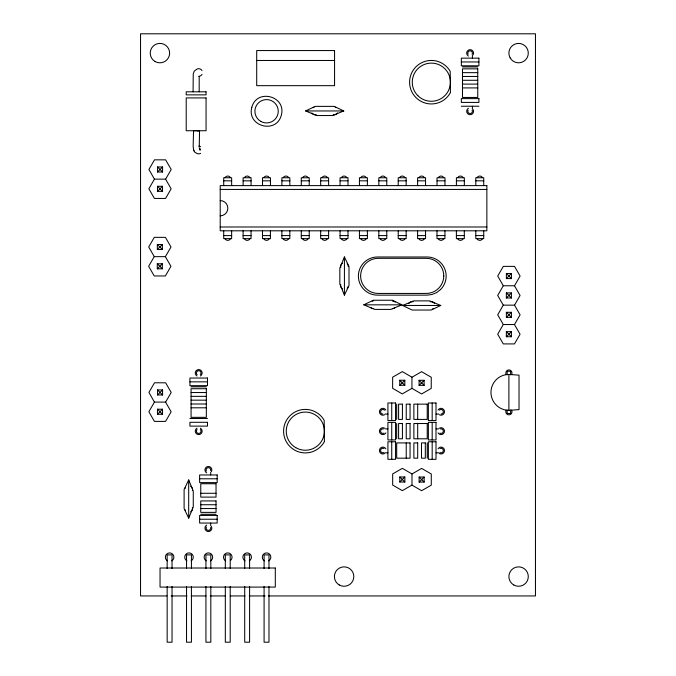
<?xml version="1.0" encoding="UTF-8"?>
<svg xmlns="http://www.w3.org/2000/svg" width="676" height="676" viewBox="0 0 676 676"><rect width="100%" height="100%" fill="white"/><g stroke="black" fill="none" stroke-linecap="round" stroke-linejoin="round"><path stroke-width="1.01" d="M411.938 388.379L411.946 377.208L402.305 371.623L392.646 377.183L392.629 388.32L402.271 393.905L411.929 388.345L421.579 393.964L431.237 388.404L431.254 377.267L421.613 371.682L411.954 377.233M193.539 130.662L193.159 146.227L193.598 150.004M199.259 146.236L199.555 130.789L197.223 130.696M188.689 518.12L193.268 507.051L193.268 491.021L188.689 479.952L184.109 489.5L184.109 508.572L188.689 518.12L188.689 479.952M344.422 256.956L339.842 268.026L339.842 284.055L344.422 295.116L349.002 285.576L349.002 266.505L344.422 256.956L344.422 295.116M154.441 179.14L148.855 188.781L154.415 198.44L165.561 198.457L171.146 188.815L165.586 179.157L154.441 179.14L148.914 169.473L154.5 159.832L165.645 159.849L171.205 169.507L165.62 179.148M165.417 256.66L154.238 256.652L148.652 266.293L154.213 275.952L165.358 275.969L170.944 266.327L165.383 256.669L171.003 247.019L165.443 237.36L154.297 237.344L148.712 246.985L154.272 256.643M154.441 402.093L148.855 411.735L154.415 421.393L165.561 421.41L171.146 411.769L165.586 402.11L154.441 402.093L148.914 392.426L154.5 382.785L165.645 382.802L171.205 392.46L165.62 402.102M503.274 305.138L514.52 305.155L520.072 295.471L514.487 285.771L503.299 285.754L497.688 295.437L503.274 305.138L497.713 314.822L503.299 324.522L514.487 324.539L520.072 334.24L514.461 343.923L503.274 343.907L497.688 334.206L503.299 324.522M514.487 285.771L520.097 276.087L514.52 266.386L503.324 266.369L497.713 276.053L503.299 285.754M514.487 324.539L520.097 314.855L514.52 305.155M404.806 380.242L399.769 385.286L399.769 380.242L404.806 380.242L404.806 385.286L399.769 385.286M424.114 380.301L419.078 385.337L419.078 380.301L424.114 380.301L424.114 385.337L419.078 385.337M399.803 482.013L404.848 476.977L404.848 482.013L399.803 482.013L399.803 476.977L404.848 476.977M419.12 482.072L424.156 477.036L424.156 482.072L419.12 482.072L419.12 477.036L424.156 477.036M157.542 172.008L162.578 166.972L162.578 172.008L157.542 172.008L157.542 166.972L162.578 166.972M157.483 191.316L162.519 186.28L162.519 191.316L157.483 191.316L157.483 186.28L162.519 186.28M162.375 244.484L157.339 249.52L157.339 244.484L162.375 244.484L162.375 249.52L157.339 249.52M162.316 263.792L157.28 268.828L157.28 263.792L162.316 263.792L162.316 268.828L157.28 268.828M157.542 394.961L162.578 389.925L162.578 394.961L157.542 394.961L157.542 389.925L162.578 389.925M157.483 414.27L162.519 409.233L162.519 414.27L157.483 414.27L157.483 409.233L162.519 409.233M506.375 278.596L511.436 273.535L511.436 278.596L506.375 278.596L506.375 273.535L511.436 273.535M506.349 297.981L511.411 292.919L511.411 297.981L506.349 297.981L506.349 292.919L511.411 292.919M506.375 317.365L511.436 312.304L511.436 317.365L506.375 317.365L506.375 312.304L511.436 312.304M506.349 336.749L511.411 331.688L511.411 336.749L506.349 336.749L506.349 331.688L511.411 331.688M411.988 473.969L421.647 468.409L431.296 473.994L431.28 485.14L421.621 490.7L411.98 485.115L411.98 473.935L402.338 468.35L392.68 473.91L392.671 485.055L402.313 490.641L411.971 485.081M305.611 110.957L315.16 106.377L334.231 106.377L343.78 110.957L332.71 115.537L316.681 115.537L305.611 110.957L343.78 110.957M363.772 304.825L373.321 300.245L392.393 300.245L401.941 304.825L390.872 309.405L374.842 309.405L363.772 304.825L401.941 304.825M440.76 305.459L431.212 310.039L412.14 310.039L402.6 305.459L413.661 300.879L429.691 300.879L440.76 305.459L402.6 305.459M196.31 69.552L194.206 71.141L193.243 74.005L193.082 91.809M199.555 130.789L193.446 130.679M508.893 410.324L519.024 409.614L519.024 375.155L508.893 374.445A17.939 17.939 0 0 0 490.962 392.384A17.939 17.939 0 0 0 508.893 410.324L508.893 374.445M256.703 60.477L334.561 60.477M461.345 61.964L478.904 61.964M462.485 66.924L477.755 66.924M462.485 72.653L477.755 72.653M462.485 76.464L477.755 76.464M462.485 80.283L477.755 80.283M462.485 84.103L477.755 84.103M462.485 87.914L477.755 87.914M461.345 106.233L478.904 106.233M223.714 180.822L231.648 180.822M243.123 180.822L251.066 180.822M262.516 180.822L270.451 180.822M281.9 180.822L289.835 180.822M301.285 180.822L309.228 180.822M320.678 180.822L328.612 180.822M340.062 180.822L347.996 180.822M359.446 180.822L367.389 180.822M378.839 180.822L386.773 180.822M398.223 180.822L406.158 180.822M417.607 180.822L425.55 180.822M437.026 180.822L444.96 180.822M456.41 180.822L464.344 180.822M475.794 180.822L483.737 180.822M220.207 189.432L486.855 189.432M220.207 226.984L486.855 226.984M223.714 235.594L231.648 235.594M243.098 235.594L251.041 235.594M262.491 235.594L270.425 235.594M281.9 235.594L289.835 235.594M301.285 235.594L309.228 235.594M320.678 235.594L328.612 235.594M340.062 235.594L347.996 235.594M359.446 235.594L367.389 235.594M378.839 235.594L386.773 235.594M398.223 235.594L406.158 235.594M417.607 235.594L425.55 235.594M437 235.594L444.935 235.594M456.385 235.594L464.319 235.594M475.794 235.594L483.737 235.594M443.76 275.876A17.559 17.559 0 0 0 426.201 258.325L378.205 258.325A17.559 17.559 0 0 0 360.654 275.876L360.604 275.876A17.559 17.559 0 0 0 378.205 293.435L426.201 293.435A17.559 17.559 0 0 0 443.76 275.876L443.802 275.876M189.922 381.847L207.481 381.847M191.071 386.816L206.332 386.816M191.071 392.536L206.332 392.536M191.071 396.356L206.332 396.356M191.071 400.167L206.332 400.167M191.071 403.986L206.332 403.986M191.071 407.805L206.332 407.805M385.168 414.058L387.914 414.058M436.003 414.058L438.749 414.058M189.922 418.486L207.481 418.486M385.168 428.871L387.914 428.871M436.003 428.871L438.749 428.871M385.168 452.835L387.914 452.835M436.003 452.835L438.749 452.835M199.623 478.785L217.173 478.785M200.764 493.286L216.033 493.286M200.764 504.735L216.033 504.735M200.764 508.555L216.033 508.555M200.764 514.275L216.033 514.275M199.623 519.236L217.173 519.236M166.938 595.945L140.54 595.945L140.54 33.8L535.46 33.8L535.46 595.945L268.313 595.945M171.163 595.945L187.007 595.945M191.224 595.945L206.011 595.945M210.236 595.945L225.015 595.945M230.296 595.945L245.075 595.945M249.3 595.945L265.144 595.945M196.293 152.996L194.62 152.016L193.437 149.472M506.375 273.535L511.436 278.596M506.349 292.919L511.411 297.981M506.375 312.304L511.436 317.365M506.349 331.688L511.411 336.749M157.542 166.972L162.578 172.008M157.483 186.28L162.519 191.316M162.375 249.52L157.339 244.484M162.316 268.828L157.28 263.792M157.542 389.925L162.578 394.961M157.483 409.233L162.519 414.27M419.078 380.301L424.114 385.337M399.769 380.242L404.806 385.286M424.156 482.072L419.12 477.036M404.848 482.013L399.803 476.977M193.666 150.216L193.868 150.858M510.617 374.859L510.617 371.276L507.177 371.276L507.177 374.859M510.617 410.019L510.617 413.492L507.177 413.492L507.177 410.019M483.737 185.613L483.737 177.771L475.794 177.771L475.794 185.613M483.737 230.803L483.737 238.645L475.794 238.645L475.794 230.803M472.414 55.398L472.414 58.144M472.414 106.233L472.414 108.98M464.344 185.613L464.344 177.771L456.41 177.771L456.41 185.613M464.319 230.803L464.319 238.645L456.385 238.645L456.385 230.803M444.96 185.613L444.96 177.771L437.026 177.771L437.026 185.613M444.935 230.803L444.935 238.645L437 238.645L437 230.803M432.184 402.997L432.184 420.548M432.184 422.382L432.184 439.932M432.184 441.766L432.184 459.325M427.224 442.915L427.224 458.176M425.55 185.613L425.55 177.771L417.607 177.771L417.607 185.613M425.55 230.803L425.55 238.645L417.607 238.645L417.607 230.803M417.683 404.138L417.683 419.407M417.683 423.522L417.683 438.792M406.158 185.613L406.158 177.771L398.223 177.771L398.223 185.613M406.158 230.803L406.158 238.645L398.223 238.645L398.223 230.803M406.234 442.915L406.234 458.176M396.694 404.138L396.694 419.407M396.694 423.522L396.694 438.792M391.734 402.997L391.734 420.548M391.734 422.382L391.734 439.932M391.734 441.766L391.734 459.325M386.773 185.613L386.773 177.771L378.839 177.771L378.839 185.613M386.773 230.803L386.773 238.645L378.839 238.645L378.839 230.803M367.389 185.613L367.389 177.771L359.446 177.771L359.446 185.613M367.389 230.803L367.389 238.645L359.446 238.645L359.446 230.803M347.996 185.613L347.996 177.771L340.062 177.771L340.062 185.613M347.996 230.803L347.996 238.645L340.062 238.645L340.062 230.803M328.612 185.613L328.612 177.771L320.678 177.771L320.678 185.613M328.612 230.803L328.612 238.645L320.678 238.645L320.678 230.803M309.228 185.613L309.228 177.771L301.285 177.771L301.285 185.613M309.228 230.803L309.228 238.645L301.285 238.645L301.285 230.803M289.835 185.613L289.835 177.771L281.9 177.771L281.9 185.613M289.835 230.803L289.835 238.645L281.9 238.645L281.9 230.803M270.451 185.613L270.451 177.771L262.516 177.771L262.516 185.613M270.425 230.803L270.425 238.645L262.491 238.645L262.491 230.803M268.98 568.558L268.98 554.886L264.088 554.886L264.088 568.558M268.98 586.447L268.98 642.2L264.088 642.2L264.088 586.447M251.066 185.613L251.066 177.771L243.123 177.771L243.123 185.613M251.041 230.803L251.041 238.645L243.098 238.645L243.098 230.803M249.588 568.558L249.588 554.886L244.704 554.886L244.704 568.558M249.588 586.447L249.588 642.2L244.704 642.2L244.704 586.447M231.648 185.613L231.648 177.771L223.714 177.771L223.714 185.613M231.648 230.803L231.648 238.645L223.714 238.645L223.714 230.803M230.203 568.558L230.203 554.886L225.319 554.886L225.319 568.558M230.203 586.447L230.203 642.2L225.319 642.2L225.319 586.447M210.819 568.558L210.819 554.886L205.935 554.886L205.935 568.558M210.819 586.447L210.819 642.2L205.935 642.2L205.935 586.447M210.684 472.22L210.684 474.966M210.684 523.055L210.684 525.801M199.192 76.363L199.192 91.809M191.426 568.558L191.426 554.886L186.542 554.886L186.542 568.558M191.426 586.447L191.426 642.2L186.542 642.2L186.542 586.447M172.042 568.558L172.042 554.886L167.158 554.886L167.158 568.558M172.042 586.447L172.042 642.2L167.158 642.2L167.158 586.447M200.611 153.351A3.819 3.819 0 0 1 196.792 153.351M198.702 146.227A3.819 3.819 0 0 1 200.611 146.743M202.006 74.402A3.819 3.819 0 0 1 198.702 76.312M196.792 69.189A3.819 3.819 0 0 1 202.006 70.591M230.465 238.839A3.101 3.101 0 0 1 225.1 238.839M249.858 238.839A3.101 3.101 0 0 1 244.484 238.839M269.242 238.839A3.101 3.101 0 0 1 263.877 238.839M288.627 238.839A3.101 3.101 0 0 1 283.261 238.839M308.019 238.839A3.101 3.101 0 0 1 302.645 238.839M327.404 238.839A3.101 3.101 0 0 1 322.038 238.839M346.788 238.839A3.101 3.101 0 0 1 341.422 238.839M366.181 238.839A3.101 3.101 0 0 1 360.807 238.839M385.565 238.839A3.101 3.101 0 0 1 380.199 238.839M404.949 238.839A3.101 3.101 0 0 1 399.584 238.839M424.342 238.839A3.101 3.101 0 0 1 418.968 238.839M443.726 238.839A3.101 3.101 0 0 1 438.361 238.839M463.111 238.839A3.101 3.101 0 0 1 457.745 238.839M482.495 238.839A3.101 3.101 0 0 1 477.129 238.839M477.129 177.577A3.101 3.101 0 0 1 482.495 177.577M457.745 177.577A3.101 3.101 0 0 1 463.111 177.577M438.361 177.577A3.101 3.101 0 0 1 443.726 177.577M418.968 177.577A3.101 3.101 0 0 1 424.342 177.577M399.584 177.577A3.101 3.101 0 0 1 404.949 177.577M380.199 177.577A3.101 3.101 0 0 1 385.565 177.577M360.807 177.577A3.101 3.101 0 0 1 366.181 177.577M341.422 177.577A3.101 3.101 0 0 1 346.788 177.577M322.038 177.577A3.101 3.101 0 0 1 327.404 177.577M302.645 177.577A3.101 3.101 0 0 1 308.019 177.577M283.261 177.577A3.101 3.101 0 0 1 288.627 177.577M263.877 177.577A3.101 3.101 0 0 1 269.242 177.577M244.484 177.577A3.101 3.101 0 0 1 249.858 177.577M225.1 177.577A3.101 3.101 0 0 1 230.465 177.577M186.88 560.869A4.267 4.267 0 0 1 185.739 554.43A4.267 4.267 0 0 1 192.28 554.43A4.267 4.267 0 0 1 191.139 560.869M264.426 560.869A4.267 4.267 0 0 1 263.294 554.43A4.267 4.267 0 0 1 269.825 554.43A4.267 4.267 0 0 1 268.693 560.869M167.487 560.869A4.267 4.267 0 0 1 166.355 554.43A4.267 4.267 0 0 1 172.887 554.43A4.267 4.267 0 0 1 171.755 560.869M245.042 560.869A4.267 4.267 0 0 1 243.901 554.43A4.267 4.267 0 0 1 250.441 554.43A4.267 4.267 0 0 1 249.3 560.869M225.649 560.869A4.267 4.267 0 0 1 224.364 554.624A4.267 4.267 0 0 1 230.719 554.075A4.267 4.267 0 0 1 230.524 560.446M206.264 560.869A4.267 4.267 0 0 1 205.132 554.43A4.267 4.267 0 0 1 211.664 554.43A4.267 4.267 0 0 1 210.532 560.869M511.58 410.222A3.101 3.101 0 0 1 508.893 414.87A3.101 3.101 0 0 1 506.214 410.222M506.214 374.546A3.101 3.101 0 0 1 508.893 369.899A3.101 3.101 0 0 1 511.58 374.546M473.099 109.554A3.431 3.431 0 0 1 471.84 114.244A3.431 3.431 0 0 1 467.15 112.993A3.431 3.431 0 0 1 468.409 108.295M468.409 56.083A3.431 3.431 0 0 1 467.15 51.393A3.431 3.431 0 0 1 471.84 50.134A3.431 3.431 0 0 1 473.099 54.832M439.324 428.187A3.431 3.431 0 0 1 444.014 429.437A3.431 3.431 0 0 1 442.755 434.136A3.431 3.431 0 0 1 438.065 432.877M385.852 432.877A3.431 3.431 0 0 1 381.163 434.136A3.431 3.431 0 0 1 379.904 429.437A3.431 3.431 0 0 1 384.602 428.187M206.679 472.904A3.431 3.431 0 0 1 205.419 468.214A3.431 3.431 0 0 1 210.118 466.955A3.431 3.431 0 0 1 211.368 471.654M211.368 526.376A3.431 3.431 0 0 1 210.118 531.066A3.431 3.431 0 0 1 205.419 529.815A3.431 3.431 0 0 1 206.679 525.117M438.065 410.053A3.431 3.431 0 0 1 442.755 408.794A3.431 3.431 0 0 1 444.014 413.492A3.431 3.431 0 0 1 439.324 414.743M384.602 414.743A3.431 3.431 0 0 1 379.904 413.492A3.431 3.431 0 0 1 381.163 408.794A3.431 3.431 0 0 1 385.852 410.053M200.417 428.187A3.431 3.431 0 0 1 201.338 433.367A3.431 3.431 0 0 1 196.074 433.367A3.431 3.431 0 0 1 196.986 428.187M196.986 375.974A3.431 3.431 0 0 1 196.074 370.786A3.431 3.431 0 0 1 201.338 370.786A3.431 3.431 0 0 1 200.417 375.974M384.602 453.52A3.431 3.431 0 0 1 379.904 452.261A3.431 3.431 0 0 1 381.163 447.571A3.431 3.431 0 0 1 385.852 448.83M438.065 448.83A3.431 3.431 0 0 1 442.755 447.571A3.431 3.431 0 0 1 444.014 452.261A3.431 3.431 0 0 1 439.324 453.52M384.027 452.531A2.29 2.29 0 0 1 380.588 450.546A2.29 2.29 0 0 1 384.027 448.56M439.899 448.56A2.29 2.29 0 0 1 443.329 450.546A2.29 2.29 0 0 1 439.899 452.531M200.324 429.539A2.29 2.29 0 0 1 200.324 432.775A2.29 2.29 0 0 1 197.088 432.775A2.29 2.29 0 0 1 197.088 429.539M197.088 374.614A2.29 2.29 0 0 1 197.088 371.377A2.29 2.29 0 0 1 200.324 371.377A2.29 2.29 0 0 1 200.324 374.614M439.425 410.155A2.29 2.29 0 0 1 443.16 410.898A2.29 2.29 0 0 1 441.039 414.058M382.878 414.058A2.29 2.29 0 0 1 380.765 410.898A2.29 2.29 0 0 1 384.5 410.155M206.417 471.079A2.29 2.29 0 0 1 208.098 467.665A2.29 2.29 0 0 1 210.608 470.521M210.608 527.5A2.29 2.29 0 0 1 208.098 530.364A2.29 2.29 0 0 1 206.417 526.95M440.448 428.947A2.29 2.29 0 0 1 443.312 431.457A2.29 2.29 0 0 1 439.899 433.139M384.027 433.139A2.29 2.29 0 0 1 380.613 431.457A2.29 2.29 0 0 1 383.469 428.947M472.102 110.129A2.29 2.29 0 0 1 470.124 113.56A2.29 2.29 0 0 1 468.138 110.129M468.138 54.257A2.29 2.29 0 0 1 470.124 50.818A2.29 2.29 0 0 1 472.102 54.257M220.207 200.578A7.63 7.63 0 0 1 227.846 208.208A7.63 7.63 0 0 1 220.207 215.838M192.356 507.515A3.819 3.819 0 0 1 190.666 511.842M185.427 510.549A3.819 3.819 0 0 1 185.03 509.636M190.598 486.188A3.819 3.819 0 0 1 192.381 490.48M185.004 488.511A3.819 3.819 0 0 1 185.385 487.59M340.755 267.561A3.819 3.819 0 0 1 342.453 263.226M347.067 263.741A3.819 3.819 0 0 1 348.241 266.42M348.106 286.565A3.819 3.819 0 0 1 347.126 288.28M342.512 288.88A3.819 3.819 0 0 1 340.738 284.588M373.389 308.636A3.819 3.819 0 0 1 370.668 307.58M372.256 301.158A3.819 3.819 0 0 1 373.236 301.006M395.097 307.521A3.819 3.819 0 0 1 392.393 308.645M392.393 301.006A3.819 3.819 0 0 1 395.097 302.13M433.189 308.729A3.819 3.819 0 0 1 432.277 309.126M430.156 301.792A3.819 3.819 0 0 1 434.482 303.49M408.836 303.549A3.819 3.819 0 0 1 413.129 301.775M316.216 114.624A3.819 3.819 0 0 1 311.889 112.926M313.182 107.687A3.819 3.819 0 0 1 314.095 107.29M337.544 112.867A3.819 3.819 0 0 1 333.251 114.641M335.22 107.264A3.819 3.819 0 0 1 336.141 107.653M251.827 107.315C246.503 126.412 276.383 134.414 281.317 115.216C286.649 96.127 256.762 88.117 251.827 107.315M450.427 92.485L450.191 93.068A21.75 21.75 0 0 1 417.362 98.857A21.75 21.75 0 0 1 417.362 65.53A21.75 21.75 0 0 1 450.191 71.318L450.427 92.485M324.412 441.445L324.167 442.036A21.75 21.75 0 0 1 291.348 447.825A21.75 21.75 0 0 1 291.348 414.498A21.75 21.75 0 0 1 324.167 420.278L324.412 441.445M440.566 289.556L436.612 292.59L432.015 294.491L427.071 295.142L377.462 295.142A19.08 19.08 0 0 1 358.381 276.061A19.08 19.08 0 0 1 377.462 256.981L427.071 256.981A19.08 19.08 0 0 1 440.566 289.556M334.561 50.556L256.703 50.556L256.703 85.666L334.561 85.666L334.561 50.556M478.904 58.144L461.345 58.144L461.345 65.783L478.904 65.783L478.904 58.144M477.755 68.834L462.485 68.834L462.485 97.454L477.755 97.454L477.755 68.834M206.062 91.809L186.213 91.809L186.213 94.86L206.062 94.86L206.062 91.809M206.062 97.919L186.213 97.919L186.213 130.738L206.062 130.738L206.062 97.919M478.904 98.603L461.345 98.603L461.345 102.414L478.904 102.414L478.904 98.603M486.855 185.613L220.207 185.613L220.207 230.803L486.855 230.803L486.855 185.613M207.481 378.036L189.922 378.036L189.922 385.666L207.481 385.666L207.481 378.036M206.332 388.717L191.071 388.717L191.071 417.345L206.332 417.345L206.332 388.717M395.553 402.997L387.914 402.997L387.914 420.548L395.553 420.548L395.553 402.997M436.003 402.997L428.373 402.997L428.373 420.548L436.003 420.548L436.003 402.997M402.423 404.138L398.603 404.138L398.603 419.407L402.423 419.407L402.423 404.138M410.053 404.138L406.234 404.138L406.234 419.407L410.053 419.407L410.053 404.138M427.224 404.138L413.873 404.138L413.873 419.407L427.224 419.407L427.224 404.138M207.481 422.306L189.922 422.306L189.922 426.117L207.481 426.117L207.481 422.306M395.553 422.382L387.914 422.382L387.914 439.932L395.553 439.932L395.553 422.382M436.003 422.382L428.373 422.382L428.373 439.932L436.003 439.932L436.003 422.382M402.423 423.522L398.603 423.522L398.603 438.792L402.423 438.792L402.423 423.522M410.053 423.522L406.234 423.522L406.234 438.792L410.053 438.792L410.053 423.522M427.224 423.522L413.873 423.522L413.873 438.792L427.224 438.792L427.224 423.522M395.553 441.766L387.914 441.766L387.914 459.325L395.553 459.325L395.553 441.766M436.003 441.766L428.373 441.766L428.373 459.325L436.003 459.325L436.003 441.766M410.053 442.915L396.694 442.915L396.694 458.176L410.053 458.176L410.053 442.915M417.683 442.915L413.873 442.915L413.873 458.176L417.683 458.176L417.683 442.915M425.314 442.915L421.503 442.915L421.503 458.176L425.314 458.176L425.314 442.915M217.173 474.966L199.623 474.966L199.623 482.605L217.173 482.605L217.173 474.966M216.033 483.746L200.764 483.746L200.764 497.105L216.033 497.105L216.033 483.746M216.033 500.924L200.764 500.924L200.764 512.374L216.033 512.374L216.033 500.924M217.173 515.425L199.623 515.425L199.623 523.055L217.173 523.055L217.173 515.425M275.301 568.009L160.043 568.009L160.043 587.089L275.301 587.089L275.301 568.009M510.194 57.959A9.692 9.692 0 0 0 526.984 57.959A9.692 9.692 0 0 0 518.593 43.416A9.692 9.692 0 0 0 510.194 57.959M155.083 61.508A9.692 9.692 0 0 0 169.625 53.108A9.692 9.692 0 0 0 155.083 44.717A9.692 9.692 0 0 0 155.083 61.508M513.743 584.96A9.692 9.692 0 0 0 528.286 576.56A9.692 9.692 0 0 0 513.743 568.17A9.692 9.692 0 0 0 513.743 584.96M339.259 584.96A9.692 9.692 0 0 0 353.801 576.56A9.692 9.692 0 0 0 339.259 568.17A9.692 9.692 0 0 0 339.259 584.96M295.792 447.681A19.08 19.08 0 0 0 324.412 431.161A19.08 19.08 0 0 0 295.792 414.633A19.08 19.08 0 0 0 295.792 447.681M417.852 95.688A19.08 19.08 0 0 0 449.777 87.128A19.08 19.08 0 0 0 426.412 63.764A19.08 19.08 0 0 0 417.852 95.688M200.062 150.038A3.05 2.949 -90 0 0 199.192 147.883A3.05 2.941 -75.7 0 1 200.062 150.038M260.742 121.367A11.661 11.661 0 0 0 278.242 111.27A11.661 11.661 0 0 0 260.742 101.163A11.661 11.661 0 0 0 260.742 121.367"/></g></svg>
